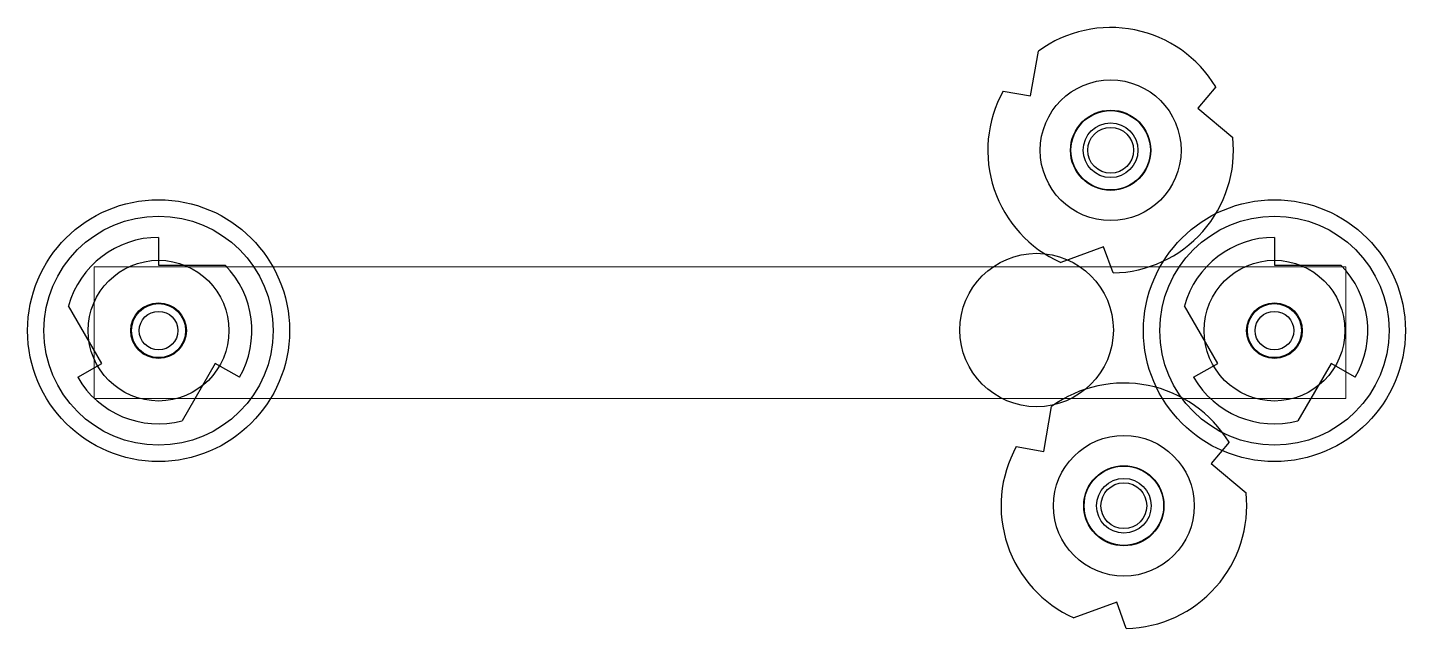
# Model space of a CAD drawing. Extents: x 318.6 to 322.81, y 548.68 to 550.51.
import ezdxf

# ---------------------------------------------------------------- set-up
doc = ezdxf.new("R2010")
doc.units = 0
doc.header["$LTSCALE"] = 2.6966
doc.header["$MEASUREMENT"] = 0
doc.layers.add('UNASSIGNED', color=7, linetype='Continuous', lineweight=0)
for name, color, linetype in [('Z0_CUT500', 5, 'Continuous'), ('Z0_PLASTICS', 6, 'Continuous'), ('Z0_RUBBER', 6, 'Continuous'), ('Z0_TOPCOMP', 6, 'Continuous')]:
    doc.layers.add(name, color=color, linetype=linetype)

msp = doc.modelspace()

# ---------------------------------------------------------------- linework, layer by layer
at = {"layer": 'UNASSIGNED', "color": 4, "linetype": 'Continuous', "lineweight": 25}
for p, q in [((321.6633, 550.3046), (321.6875, 550.4416)), ((321.5796, 550.3193), (321.6633, 550.3046)), ((322.229, 550.3322), (322.1744, 550.2671)), ((322.1744, 550.2671), (322.281, 550.1777)), ((319.0012, 549.8721), (319.0012, 549.7871)), ((321.8864, 549.8433), (321.7556, 549.7957)), ((321.9155, 549.7634), (321.8864, 549.8433)), ((322.4081, 549.8721), (322.4081, 549.7871)), ((319.0012, 549.7871), (319.2043, 549.7871)), ((322.4081, 549.7871), (322.6111, 549.7871)), ((318.828, 549.4871), (318.7265, 549.663)), ((322.2349, 549.4871), (322.1333, 549.663)), ((318.7544, 549.4446), (318.828, 549.4871)), ((319.1744, 549.4871), (319.0729, 549.3113)), ((319.248, 549.4446), (319.1744, 549.4871)), ((322.1613, 549.4446), (322.2349, 549.4871)), ((322.5813, 549.4871), (322.4798, 549.3113)), ((322.6549, 549.4446), (322.5813, 549.4871)), ((321.7037, 549.2182), (321.7279, 549.3553)), ((321.62, 549.233), (321.7037, 549.2182)), ((322.2694, 549.2459), (322.2148, 549.1808)), ((322.2148, 549.1808), (322.3214, 549.0913)), ((321.9268, 548.7569), (321.796, 548.7093)), ((321.9559, 548.677), (321.9268, 548.7569))]:
    msp.add_line(p, q, dxfattribs=at)
for centre, radius in [((321.908, 550.1383), 0.1212), ((321.908, 550.1383), 0.0835), ((319.0012, 549.5871), 0.085), ((322.4081, 549.5871), 0.085), ((319.0012, 549.5871), 0.059), ((322.4081, 549.5871), 0.059), ((321.9484, 549.052), 0.1212), ((321.9484, 549.052), 0.0835)]:
    msp.add_circle(centre, radius, dxfattribs=at)
for centre, radius, start, end in [((321.908, 550.1383), 0.375, 31.1354, 126.023), ((321.908, 550.1383), 0.375, 151.1354, -113.977), ((321.908, 550.1383), 0.375, -88.8646, 6.023), ((319.0012, 549.5871), 0.285, 90, 164.5679), ((322.4081, 549.5871), 0.285, 90, 164.5679), ((319.0012, 549.5871), 0.285, -30, 44.5679), ((322.4081, 549.5871), 0.285, -30, 44.5679), ((319.0012, 549.5871), 0.285, -150, -75.4321), ((321.9484, 549.052), 0.375, 31.1354, 126.023), ((322.4081, 549.5871), 0.285, -150, -75.4321), ((321.9484, 549.052), 0.375, 151.1354, -113.977), ((321.9484, 549.052), 0.375, -88.8646, 6.023)]:
    msp.add_arc(centre, radius, start, end, dxfattribs=at)
at = {"layer": 'Z0_CUT500', "color": 5, "linetype": 'Continuous', "lineweight": 25}
for centre, radius in [((321.908, 550.1383), 0.1225), ((321.682, 549.589), 0.2344), ((319.0012, 549.5871), 0.0825), ((322.4081, 549.5871), 0.0825), ((321.9484, 549.052), 0.1225)]:
    msp.add_circle(centre, radius, dxfattribs=at)
at = {"layer": 'Z0_PLASTICS', "color": 6, "linetype": 'Continuous', "lineweight": 25}
for centre in [(319.0012, 549.5871), (322.4081, 549.5871)]:
    msp.add_circle(centre, 0.35, dxfattribs=at)
at = {"layer": 'Z0_RUBBER', "color": 2, "linetype": 'Continuous', "lineweight": 25}
for centre, radius in [((321.908, 550.1383), 0.215), ((321.908, 550.1383), 0.07), ((319.0012, 549.5871), 0.4), ((322.4081, 549.5871), 0.4), ((319.0012, 549.5871), 0.215), ((322.4081, 549.5871), 0.215), ((321.9484, 549.052), 0.215), ((321.9484, 549.052), 0.07)]:
    msp.add_circle(centre, radius, dxfattribs=at)
at = {"layer": 'Z0_TOPCOMP', "color": 6, "linetype": 'Continuous', "lineweight": 5}
for p, q in [((318.8044, 549.7823), (322.6256, 549.7823)), ((318.8044, 549.3801), (318.8044, 549.7823)), ((318.8044, 549.7823), (318.8044, 549.7823)), ((322.6256, 549.7823), (322.6256, 549.3801)), ((322.6256, 549.3801), (318.8044, 549.3801))]:
    msp.add_line(p, q, dxfattribs=at)

doc.saveas('drawing.dxf')
